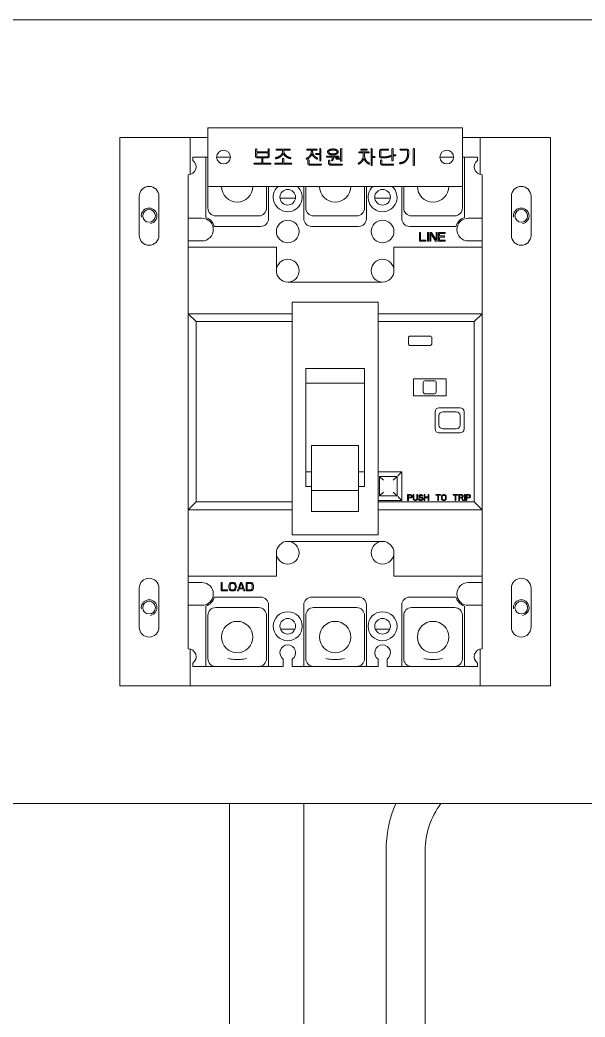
# Model space of a CAD drawing. Header units: millimetres. Extents: x 0 to 5940, y 0 to 4200.
# Drawn here: x 4583.4 to 4727.6, y 1866.2 to 2120.7 of the extents above; entities that cross this region are included whole.
import ezdxf

# ---------------------------------------------------------------- set-up
doc = ezdxf.new("R2010")
doc.units = ezdxf.units.MM
doc.header["$LTSCALE"] = 10
doc.layers.add('가시적인 것(ISO)', color=3, linetype='Continuous', lineweight=5, true_color=0x00ff00)
doc.layers.add('가시적인 좁은 것(ISO)', color=3, linetype='Continuous', lineweight=5, true_color=0x00ff00)

msp = doc.modelspace()

# ---------------------------------------------------------------- linework, layer by layer
at = {"layer": '가시적인 것(ISO)'}
for p, q in [((4353.323, 2120.688), (4845.323, 2120.688)), ((4696.323, 2093.188), (4631.323, 2093.188)), ((4631.323, 2093.188), (4631.323, 2078.188)), ((4696.323, 2078.188), (4696.323, 2093.188)), ((4608.823, 2090.688), (4623.823, 2090.688)), ((4608.823, 2090.688), (4608.823, 1950.688)), ((4623.823, 2090.688), (4626.823, 2090.688)), ((4626.823, 2081.251), (4626.823, 2090.688)), ((4631.323, 2090.688), (4626.823, 2090.688)), ((4700.823, 2090.688), (4696.323, 2090.688)), ((4703.823, 2090.688), (4700.823, 2090.688)), ((4700.823, 2090.688), (4700.823, 2081.251)), ((4718.823, 2090.688), (4703.823, 2090.688)), ((4718.823, 1950.688), (4718.823, 2090.688)), ((4643.501, 2085.924), (4643.501, 2087.628)), ((4643.812, 2087.633), (4643.812, 2086.996)), ((4643.812, 2086.996), (4646.693, 2086.996)), ((4646.693, 2086.996), (4646.693, 2087.633)), ((4647.004, 2087.644), (4647.004, 2085.944)), ((4650.408, 2087.447), (4648.89, 2087.447)), ((4648.895, 2087.716), (4652.237, 2087.716)), ((4650.408, 2087.193), (4650.408, 2087.447)), ((4650.709, 2087.447), (4650.709, 2087.193)), ((4652.237, 2087.447), (4650.709, 2087.447)), ((4657.75, 2087.431), (4656.724, 2087.431)), ((4656.729, 2087.696), (4659.082, 2087.696)), ((4657.75, 2087.151), (4657.75, 2087.431)), ((4658.056, 2087.431), (4658.056, 2087.162)), ((4659.082, 2087.431), (4658.056, 2087.431)), ((4659.874, 2086.607), (4659.874, 2087.711)), ((4660.185, 2087.716), (4660.185, 2084.856)), ((4665.18, 2085.436), (4665.18, 2087.711)), ((4665.491, 2087.716), (4665.491, 2084.778)), ((4669.994, 2086.991), (4672.346, 2086.991)), ((4670.501, 2087.727), (4671.828, 2087.727)), ((4671.848, 2087.462), (4670.501, 2087.462)), ((4672.994, 2083.67), (4672.994, 2087.711)), ((4673.299, 2087.711), (4673.299, 2085.815)), ((4675.154, 2085.97), (4675.154, 2087.208)), ((4675.46, 2087.12), (4675.46, 2085.996)), ((4675.657, 2087.696), (4677.299, 2087.696)), ((4677.294, 2087.431), (4675.724, 2087.431)), ((4678.299, 2084.846), (4678.299, 2087.716)), ((4678.605, 2087.716), (4678.605, 2086.291)), ((4680.512, 2087.696), (4682.045, 2087.696)), ((4682.056, 2087.431), (4680.517, 2087.431)), ((4682.304, 2086.602), (4682.304, 2087.208)), ((4682.6, 2087.203), (4682.6, 2086.592)), ((4683.75, 2083.68), (4683.75, 2087.711)), ((4684.061, 2087.711), (4684.061, 2083.68)), ((4630.823, 2085.688), (4627.473, 2085.688)), ((4627.473, 2085.688), (4627.473, 2084.824)), ((4631.323, 2085.688), (4630.823, 2085.688)), ((4630.823, 2085.688), (4630.823, 2070.28)), ((4637.073, 2085.688), (4633.573, 2085.688)), ((4646.693, 2086.727), (4643.812, 2086.727)), ((4643.812, 2086.727), (4643.812, 2085.986)), ((4646.501, 2085.499), (4643.978, 2085.499)), ((4644.061, 2085.758), (4646.444, 2085.758)), ((4645.102, 2084.141), (4645.102, 2085.214)), ((4645.403, 2085.193), (4645.403, 2084.141)), ((4646.693, 2085.991), (4646.693, 2086.727)), ((4650.408, 2084.141), (4650.408, 2085.214)), ((4650.709, 2085.193), (4650.709, 2084.141)), ((4656.854, 2084.105), (4656.854, 2084.794)), ((4657.165, 2084.794), (4657.165, 2084.146)), ((4658.988, 2086.607), (4659.874, 2086.607)), ((4659.874, 2086.348), (4659.014, 2086.348)), ((4659.874, 2084.856), (4659.874, 2086.348)), ((4663.071, 2085.644), (4661.729, 2085.628)), ((4662.154, 2084.105), (4662.154, 2084.758)), ((4662.465, 2084.758), (4662.465, 2084.146)), ((4663.071, 2085.416), (4663.071, 2085.644)), ((4664.657, 2085.696), (4663.382, 2085.659)), ((4663.382, 2085.659), (4663.382, 2085.452)), ((4664.154, 2085.436), (4665.18, 2085.436)), ((4665.18, 2085.177), (4664.185, 2085.177)), ((4665.18, 2084.778), (4665.18, 2085.177)), ((4671.014, 2086.727), (4669.988, 2086.727)), ((4671.014, 2086.183), (4671.014, 2086.727)), ((4671.32, 2086.727), (4671.32, 2086.183)), ((4672.346, 2086.727), (4671.32, 2086.727)), ((4673.299, 2085.815), (4673.874, 2085.815)), ((4673.299, 2085.561), (4673.299, 2083.67)), ((4673.874, 2085.561), (4673.299, 2085.561)), ((4675.408, 2084.115), (4675.408, 2084.799)), ((4675.714, 2084.799), (4675.714, 2084.146)), ((4678.605, 2086.291), (4679.17, 2086.291)), ((4678.605, 2086.027), (4678.605, 2084.846)), ((4679.17, 2086.027), (4678.605, 2086.027)), ((4694.073, 2085.688), (4690.573, 2085.688)), ((4696.823, 2085.688), (4696.323, 2085.688)), ((4700.173, 2085.688), (4696.823, 2085.688)), ((4696.823, 2085.688), (4696.823, 2070.28)), ((4700.173, 2085.688), (4700.173, 2084.824)), ((4647.268, 2083.877), (4643.201, 2083.877)), ((4643.242, 2084.141), (4645.102, 2084.141)), ((4645.403, 2084.141), (4647.263, 2084.141)), ((4652.574, 2083.877), (4648.507, 2083.877)), ((4648.548, 2084.141), (4650.408, 2084.141)), ((4650.709, 2084.141), (4652.569, 2084.141)), ((4660.211, 2083.644), (4657.367, 2083.644)), ((4657.418, 2083.908), (4660.211, 2083.908)), ((4665.527, 2083.644), (4662.646, 2083.644)), ((4662.719, 2083.908), (4665.527, 2083.908)), ((4678.605, 2083.644), (4675.921, 2083.644)), ((4675.962, 2083.908), (4678.605, 2083.908)), ((4626.323, 2081.188), (4626.323, 2070.088)), ((4701.323, 2081.188), (4701.323, 2070.088)), ((4631.323, 2072.688), (4631.323, 2078.188)), ((4631.323, 2078.188), (4696.323, 2078.188)), ((4646.323, 2078.188), (4646.323, 2072.688)), ((4646.822, 2078.188), (4646.822, 2069.988)), ((4655.823, 2078.188), (4655.823, 2069.988)), ((4656.323, 2072.688), (4656.323, 2078.188)), ((4671.323, 2078.188), (4671.323, 2072.688)), ((4671.823, 2078.188), (4671.823, 2069.988)), ((4680.823, 2078.188), (4680.823, 2069.988)), ((4681.323, 2072.688), (4681.323, 2078.188)), ((4696.323, 2078.188), (4696.323, 2072.688)), ((4613.823, 2065.688), (4613.823, 2075.688)), ((4618.823, 2075.688), (4618.823, 2065.688)), ((4653.707, 2075.188), (4649.738, 2075.188)), ((4677.907, 2075.188), (4673.938, 2075.188)), ((4708.823, 2065.688), (4708.823, 2075.688)), ((4713.823, 2075.688), (4713.823, 2065.688)), ((4626.323, 2070.088), (4629.823, 2070.088)), ((4626.323, 2070.088), (4626.323, 2064.288)), ((4644.323, 2070.688), (4633.323, 2070.688)), ((4669.323, 2070.688), (4658.323, 2070.688)), ((4694.323, 2070.688), (4683.323, 2070.688)), ((4701.323, 2070.088), (4697.823, 2070.088)), ((4701.323, 2070.088), (4701.323, 2064.288)), ((4644.822, 2067.988), (4632.973, 2067.988)), ((4669.823, 2067.988), (4657.823, 2067.988)), ((4682.823, 2067.988), (4694.673, 2067.988)), ((4626.323, 2064.288), (4629.823, 2064.288)), ((4626.323, 2064.288), (4626.323, 2062.688)), ((4685.323, 2066.458), (4685.323, 2064.238)), ((4685.6, 2066.458), (4685.323, 2066.458)), ((4685.323, 2064.238), (4686.988, 2064.238)), ((4685.6, 2064.521), (4685.6, 2066.458)), ((4686.988, 2064.521), (4685.6, 2064.521)), ((4686.988, 2064.238), (4686.988, 2064.521)), ((4687.635, 2066.458), (4687.358, 2066.458)), ((4687.358, 2066.458), (4687.358, 2064.238)), ((4687.358, 2064.238), (4687.635, 2064.238)), ((4687.635, 2064.238), (4687.635, 2066.458)), ((4688.421, 2066.458), (4688.005, 2066.458)), ((4688.005, 2066.458), (4688.005, 2064.238)), ((4688.005, 2064.238), (4688.283, 2064.238)), ((4688.283, 2064.238), (4688.283, 2066.174)), ((4688.283, 2066.174), (4689.439, 2064.238)), ((4689.578, 2064.568), (4688.421, 2066.458)), ((4689.439, 2064.238), (4689.855, 2064.238)), ((4689.855, 2066.458), (4689.578, 2066.458)), ((4689.578, 2066.458), (4689.578, 2064.568)), ((4689.855, 2064.238), (4689.855, 2066.458)), ((4691.89, 2066.458), (4690.225, 2066.458)), ((4690.225, 2066.458), (4690.225, 2064.238)), ((4690.225, 2064.238), (4691.89, 2064.238)), ((4690.503, 2065.56), (4690.503, 2066.174)), ((4690.503, 2066.174), (4691.89, 2066.174)), ((4691.705, 2065.56), (4690.503, 2065.56)), ((4690.503, 2064.521), (4690.503, 2065.277)), ((4690.503, 2065.277), (4691.705, 2065.277)), ((4691.89, 2064.521), (4690.503, 2064.521)), ((4691.705, 2065.277), (4691.705, 2065.56)), ((4691.89, 2066.174), (4691.89, 2066.458)), ((4691.89, 2064.238), (4691.89, 2064.521)), ((4701.323, 2064.288), (4697.823, 2064.288)), ((4701.323, 2064.288), (4701.323, 2062.688)), ((4648.823, 2062.688), (4626.323, 2062.688)), ((4626.323, 2062.688), (4626.323, 2045.688)), ((4648.823, 2062.688), (4648.823, 2056.688)), ((4678.823, 2062.688), (4678.823, 2056.688)), ((4701.323, 2062.688), (4678.823, 2062.688)), ((4701.323, 2045.688), (4701.323, 2062.688)), ((4675.923, 2053.788), (4651.723, 2053.788)), ((4652.823, 2048.688), (4652.823, 1989.288)), ((4674.823, 2048.688), (4652.823, 2048.688)), ((4674.823, 1989.288), (4674.823, 2048.688)), ((4652.823, 2045.688), (4626.323, 2045.688)), ((4626.323, 2045.688), (4626.323, 1995.688)), ((4626.323, 2045.688), (4628.323, 2043.688)), ((4628.323, 2043.688), (4628.323, 1997.688)), ((4652.823, 2043.688), (4628.323, 2043.688)), ((4701.323, 2045.688), (4674.823, 2045.688)), ((4699.323, 2043.688), (4674.823, 2043.688)), ((4699.323, 2043.688), (4701.323, 2045.688)), ((4699.323, 1997.688), (4699.323, 2043.688)), ((4701.323, 1995.688), (4701.323, 2045.688)), ((4682.523, 2039.488), (4682.523, 2038.088)), ((4688.023, 2039.988), (4683.023, 2039.988)), ((4688.523, 2038.088), (4688.523, 2039.488)), ((4683.023, 2037.588), (4688.023, 2037.588)), ((4656.323, 2001.621), (4656.323, 2031.754)), ((4656.323, 2031.754), (4671.323, 2031.754)), ((4671.323, 2001.621), (4671.323, 2031.754)), ((4683.823, 2029.088), (4683.823, 2024.788)), ((4692.123, 2029.088), (4683.823, 2029.088)), ((4689.223, 2028.588), (4686.723, 2028.588)), ((4692.123, 2024.788), (4692.123, 2029.088)), ((4656.323, 2027.988), (4671.323, 2027.988)), ((4686.323, 2028.188), (4686.323, 2025.688)), ((4689.623, 2025.688), (4689.623, 2028.188)), ((4683.823, 2024.788), (4692.123, 2024.788)), ((4686.723, 2025.288), (4689.223, 2025.288)), ((4695.723, 2021.688), (4690.323, 2021.688)), ((4689.323, 2020.688), (4689.323, 2016.288)), ((4690.323, 2019.688), (4690.323, 2017.288)), ((4694.723, 2020.688), (4691.323, 2020.688)), ((4695.723, 2017.288), (4695.723, 2019.688)), ((4696.723, 2016.288), (4696.723, 2020.688)), ((4691.323, 2016.288), (4694.723, 2016.288)), ((4690.323, 2015.288), (4695.723, 2015.288)), ((4657.823, 2012.089), (4669.823, 2012.089)), ((4657.823, 2012.089), (4657.823, 2000.567)), ((4669.823, 2012.089), (4669.823, 2000.567)), ((4656.323, 2005.388), (4657.823, 2005.388)), ((4669.823, 2005.388), (4671.323, 2005.388)), ((4680.823, 2005.338), (4674.823, 2005.338)), ((4679.673, 2004.188), (4675.173, 2004.188)), ((4676.173, 2003.188), (4675.173, 2004.188)), ((4675.173, 2004.188), (4675.173, 1999.188)), ((4678.673, 2003.188), (4679.673, 2004.188)), ((4679.673, 1999.188), (4679.673, 2004.188)), ((4679.823, 2004.338), (4680.823, 2005.338)), ((4680.823, 1998.038), (4680.823, 2005.338)), ((4656.323, 2001.621), (4657.823, 2001.621)), ((4657.823, 2000.567), (4657.823, 1995.205)), ((4657.823, 2000.567), (4669.823, 2000.567)), ((4669.823, 2001.621), (4671.323, 2001.621)), ((4669.823, 2000.567), (4669.823, 1995.205)), ((4674.823, 1998.038), (4680.823, 1998.038)), ((4676.173, 2000.188), (4675.173, 1999.188)), ((4675.173, 1999.188), (4679.673, 1999.188)), ((4678.673, 2000.188), (4679.673, 1999.188)), ((4680.823, 1998.038), (4679.823, 1999.038)), ((4683.073, 1999.538), (4682.323, 1999.538)), ((4682.323, 1999.538), (4682.323, 1998.038)), ((4682.323, 1998.038), (4682.51, 1998.038)), ((4682.51, 1998.899), (4682.51, 1999.378)), ((4682.51, 1999.378), (4683.104, 1999.378)), ((4683.104, 1998.899), (4682.51, 1998.899)), ((4682.51, 1998.038), (4682.51, 1998.708)), ((4682.51, 1998.708), (4683.073, 1998.708)), ((4683.229, 1999.506), (4683.073, 1999.538)), ((4683.073, 1998.708), (4683.229, 1998.74)), ((4683.104, 1999.378), (4683.198, 1999.346)), ((4683.198, 1998.931), (4683.104, 1998.899)), ((4683.198, 1999.346), (4683.26, 1999.282)), ((4683.26, 1998.995), (4683.198, 1998.931)), ((4683.354, 1999.41), (4683.229, 1999.506)), ((4683.229, 1998.74), (4683.354, 1998.836)), ((4683.26, 1999.282), (4683.291, 1999.187)), ((4683.291, 1999.091), (4683.26, 1998.995)), ((4683.291, 1999.187), (4683.291, 1999.091)), ((4683.448, 1999.282), (4683.354, 1999.41)), ((4683.354, 1998.836), (4683.448, 1998.963)), ((4683.479, 1999.187), (4683.448, 1999.282)), ((4683.448, 1998.963), (4683.479, 1999.059)), ((4683.479, 1999.059), (4683.479, 1999.187)), ((4683.916, 1999.538), (4683.729, 1999.538)), ((4683.729, 1999.538), (4683.729, 1998.548)), ((4683.729, 1998.548), (4683.76, 1998.389)), ((4683.76, 1998.389), (4683.823, 1998.261)), ((4683.823, 1998.261), (4683.948, 1998.134)), ((4683.916, 1998.548), (4683.916, 1999.538)), ((4683.948, 1998.421), (4683.916, 1998.548)), ((4684.01, 1998.325), (4683.948, 1998.421)), ((4683.948, 1998.134), (4684.073, 1998.07)), ((4684.104, 1998.261), (4684.01, 1998.325)), ((4684.073, 1998.07), (4684.229, 1998.038)), ((4684.229, 1998.229), (4684.104, 1998.261)), ((4684.354, 1998.229), (4684.229, 1998.229)), ((4684.229, 1998.038), (4684.354, 1998.038)), ((4684.479, 1998.261), (4684.354, 1998.229)), ((4684.354, 1998.038), (4684.51, 1998.07)), ((4684.573, 1998.325), (4684.479, 1998.261)), ((4684.51, 1998.07), (4684.635, 1998.134)), ((4684.635, 1998.421), (4684.573, 1998.325)), ((4684.666, 1998.548), (4684.635, 1998.421)), ((4684.635, 1998.134), (4684.76, 1998.261)), ((4684.854, 1999.538), (4684.666, 1999.538)), ((4684.666, 1999.538), (4684.666, 1998.548)), ((4684.76, 1998.261), (4684.823, 1998.389)), ((4684.823, 1998.389), (4684.854, 1998.548)), ((4684.854, 1998.548), (4684.854, 1999.538)), ((4685.291, 1998.453), (4685.104, 1998.453)), ((4685.104, 1998.453), (4685.135, 1998.325)), ((4685.135, 1998.325), (4685.229, 1998.165)), ((4685.229, 1999.314), (4685.198, 1999.187)), ((4685.198, 1999.187), (4685.198, 1999.059)), ((4685.198, 1999.059), (4685.229, 1998.931)), ((4685.354, 1999.442), (4685.229, 1999.314)), ((4685.229, 1998.931), (4685.354, 1998.804)), ((4685.229, 1998.165), (4685.385, 1998.07)), ((4685.323, 1998.357), (4685.291, 1998.453)), ((4685.416, 1998.261), (4685.323, 1998.357)), ((4685.479, 1999.506), (4685.354, 1999.442)), ((4685.354, 1998.804), (4685.479, 1998.74)), ((4685.385, 1999.155), (4685.416, 1999.251)), ((4685.385, 1999.091), (4685.385, 1999.155)), ((4685.416, 1998.995), (4685.385, 1999.091)), ((4685.385, 1998.07), (4685.541, 1998.038)), ((4685.416, 1999.251), (4685.51, 1999.314)), ((4685.51, 1998.931), (4685.416, 1998.995)), ((4685.541, 1998.229), (4685.416, 1998.261)), ((4685.604, 1999.538), (4685.479, 1999.506)), ((4685.479, 1998.74), (4685.604, 1998.708)), ((4685.51, 1999.314), (4685.604, 1999.346)), ((4685.604, 1998.899), (4685.51, 1998.931)), ((4685.791, 1998.229), (4685.541, 1998.229)), ((4685.541, 1998.038), (4685.791, 1998.038)), ((4685.76, 1999.538), (4685.604, 1999.538)), ((4685.604, 1999.346), (4685.791, 1999.346)), ((4685.791, 1998.899), (4685.604, 1998.899)), ((4685.604, 1998.708), (4685.791, 1998.708)), ((4685.916, 1999.506), (4685.76, 1999.538)), ((4685.791, 1999.346), (4685.885, 1999.314)), ((4685.948, 1998.868), (4685.791, 1998.899)), ((4685.791, 1998.708), (4685.916, 1998.676)), ((4685.916, 1998.261), (4685.791, 1998.229)), ((4685.791, 1998.038), (4685.948, 1998.07)), ((4685.885, 1999.314), (4685.948, 1999.251)), ((4686.041, 1999.41), (4685.916, 1999.506)), ((4685.916, 1998.676), (4686.01, 1998.612)), ((4686.01, 1998.325), (4685.916, 1998.261)), ((4685.948, 1999.251), (4685.979, 1999.187)), ((4686.073, 1998.804), (4685.948, 1998.868)), ((4685.948, 1998.07), (4686.073, 1998.134)), ((4685.979, 1999.187), (4686.166, 1999.187)), ((4686.01, 1998.612), (4686.073, 1998.516)), ((4686.073, 1998.421), (4686.01, 1998.325)), ((4686.135, 1999.282), (4686.041, 1999.41)), ((4686.198, 1998.676), (4686.073, 1998.804)), ((4686.073, 1998.516), (4686.073, 1998.421)), ((4686.073, 1998.134), (4686.198, 1998.261)), ((4686.166, 1999.187), (4686.135, 1999.282)), ((4686.26, 1998.548), (4686.198, 1998.676)), ((4686.198, 1998.261), (4686.26, 1998.389)), ((4686.26, 1998.389), (4686.26, 1998.548)), ((4686.698, 1999.538), (4686.51, 1999.538)), ((4686.51, 1999.538), (4686.51, 1998.038)), ((4686.51, 1998.038), (4686.698, 1998.038)), ((4686.698, 1998.931), (4686.698, 1999.538)), ((4687.573, 1998.931), (4686.698, 1998.931)), ((4686.698, 1998.038), (4686.698, 1998.74)), ((4686.698, 1998.74), (4687.573, 1998.74)), ((4687.76, 1999.538), (4687.573, 1999.538)), ((4687.573, 1999.538), (4687.573, 1998.931)), ((4687.573, 1998.74), (4687.573, 1998.038)), ((4687.573, 1998.038), (4687.76, 1998.038)), ((4687.76, 1998.038), (4687.76, 1999.538)), ((4690.698, 1999.538), (4689.51, 1999.538)), ((4689.51, 1999.538), (4689.51, 1999.378)), ((4689.51, 1999.378), (4690.01, 1999.378)), ((4690.01, 1999.378), (4690.01, 1998.038)), ((4690.01, 1998.038), (4690.198, 1998.038)), ((4690.198, 1998.038), (4690.198, 1999.378)), ((4690.198, 1999.378), (4690.698, 1999.378)), ((4690.698, 1999.378), (4690.698, 1999.538)), ((4690.979, 1999.187), (4690.948, 1999.027)), ((4690.948, 1999.027), (4690.948, 1998.548)), ((4690.948, 1998.548), (4690.979, 1998.389)), ((4691.041, 1999.314), (4690.979, 1999.187)), ((4690.979, 1998.389), (4691.041, 1998.261)), ((4691.166, 1999.442), (4691.041, 1999.314)), ((4691.041, 1998.261), (4691.166, 1998.134)), ((4691.135, 1999.027), (4691.166, 1999.155)), ((4691.135, 1998.548), (4691.135, 1999.027)), ((4691.166, 1998.421), (4691.135, 1998.548)), ((4691.291, 1999.506), (4691.166, 1999.442)), ((4691.166, 1999.155), (4691.229, 1999.251)), ((4691.229, 1998.325), (4691.166, 1998.421)), ((4691.166, 1998.134), (4691.291, 1998.07)), ((4691.229, 1999.251), (4691.323, 1999.314)), ((4691.323, 1998.261), (4691.229, 1998.325)), ((4691.448, 1999.538), (4691.291, 1999.506)), ((4691.291, 1998.07), (4691.448, 1998.038)), ((4691.323, 1999.314), (4691.448, 1999.346)), ((4691.448, 1998.229), (4691.323, 1998.261)), ((4691.698, 1999.538), (4691.448, 1999.538)), ((4691.448, 1999.346), (4691.698, 1999.346)), ((4691.698, 1998.229), (4691.448, 1998.229)), ((4691.448, 1998.038), (4691.698, 1998.038)), ((4691.854, 1999.506), (4691.698, 1999.538)), ((4691.698, 1999.346), (4691.823, 1999.314)), ((4691.823, 1998.261), (4691.698, 1998.229)), ((4691.698, 1998.038), (4691.854, 1998.07)), ((4691.823, 1999.314), (4691.916, 1999.251)), ((4691.916, 1998.325), (4691.823, 1998.261)), ((4691.979, 1999.442), (4691.854, 1999.506)), ((4691.854, 1998.07), (4691.979, 1998.134)), ((4691.916, 1999.251), (4691.979, 1999.155)), ((4691.979, 1998.421), (4691.916, 1998.325)), ((4692.104, 1999.314), (4691.979, 1999.442)), ((4691.979, 1999.155), (4692.01, 1999.027)), ((4692.01, 1998.548), (4691.979, 1998.421)), ((4691.979, 1998.134), (4692.104, 1998.261)), ((4692.01, 1999.027), (4692.01, 1998.548)), ((4692.166, 1999.187), (4692.104, 1999.314)), ((4692.104, 1998.261), (4692.166, 1998.389)), ((4692.198, 1999.027), (4692.166, 1999.187)), ((4692.166, 1998.389), (4692.198, 1998.548)), ((4692.198, 1998.548), (4692.198, 1999.027)), ((4695.135, 1999.538), (4693.948, 1999.538)), ((4693.948, 1999.538), (4693.948, 1999.378)), ((4693.948, 1999.378), (4694.448, 1999.378)), ((4694.448, 1999.378), (4694.448, 1998.038)), ((4694.448, 1998.038), (4694.635, 1998.038)), ((4694.635, 1998.038), (4694.635, 1999.378)), ((4694.635, 1999.378), (4695.135, 1999.378)), ((4695.135, 1999.378), (4695.135, 1999.538)), ((4696.135, 1999.538), (4695.385, 1999.538)), ((4695.385, 1999.538), (4695.385, 1998.038)), ((4695.385, 1998.038), (4695.573, 1998.038)), ((4695.573, 1998.899), (4695.573, 1999.378)), ((4695.573, 1999.378), (4696.166, 1999.378)), ((4696.166, 1998.899), (4695.573, 1998.899)), ((4695.573, 1998.708), (4696.104, 1998.708)), ((4695.573, 1998.038), (4695.573, 1998.708)), ((4696.104, 1998.708), (4696.354, 1998.038)), ((4696.291, 1999.506), (4696.135, 1999.538)), ((4696.166, 1999.378), (4696.26, 1999.346)), ((4696.26, 1998.931), (4696.166, 1998.899)), ((4696.26, 1999.346), (4696.323, 1999.282)), ((4696.323, 1998.995), (4696.26, 1998.931)), ((4696.416, 1999.41), (4696.291, 1999.506)), ((4696.291, 1998.772), (4696.416, 1998.836)), ((4696.573, 1998.038), (4696.291, 1998.772)), ((4696.323, 1999.282), (4696.354, 1999.187)), ((4696.354, 1999.091), (4696.323, 1998.995)), ((4696.354, 1999.187), (4696.354, 1999.091)), ((4696.354, 1998.038), (4696.573, 1998.038)), ((4696.51, 1999.282), (4696.416, 1999.41)), ((4696.416, 1998.836), (4696.51, 1998.963)), ((4696.541, 1999.187), (4696.51, 1999.282)), ((4696.51, 1998.963), (4696.541, 1999.059)), ((4696.541, 1999.059), (4696.541, 1999.187)), ((4697.01, 1999.538), (4696.823, 1999.538)), ((4696.823, 1999.538), (4696.823, 1998.038)), ((4696.823, 1998.038), (4697.01, 1998.038)), ((4697.01, 1998.038), (4697.01, 1999.538)), ((4698.01, 1999.538), (4697.26, 1999.538)), ((4697.26, 1999.538), (4697.26, 1998.038)), ((4697.26, 1998.038), (4697.448, 1998.038)), ((4697.448, 1998.899), (4697.448, 1999.378)), ((4697.448, 1999.378), (4698.041, 1999.378)), ((4698.041, 1998.899), (4697.448, 1998.899)), ((4697.448, 1998.038), (4697.448, 1998.708)), ((4697.448, 1998.708), (4698.01, 1998.708)), ((4698.166, 1999.506), (4698.01, 1999.538)), ((4698.01, 1998.708), (4698.166, 1998.74)), ((4698.041, 1999.378), (4698.135, 1999.346)), ((4698.135, 1998.931), (4698.041, 1998.899)), ((4698.135, 1999.346), (4698.198, 1999.282)), ((4698.198, 1998.995), (4698.135, 1998.931)), ((4698.291, 1999.41), (4698.166, 1999.506)), ((4698.166, 1998.74), (4698.291, 1998.836)), ((4698.198, 1999.282), (4698.229, 1999.187)), ((4698.229, 1999.091), (4698.198, 1998.995)), ((4698.229, 1999.187), (4698.229, 1999.091)), ((4698.385, 1999.282), (4698.291, 1999.41)), ((4698.291, 1998.836), (4698.385, 1998.963)), ((4698.416, 1999.187), (4698.385, 1999.282)), ((4698.385, 1998.963), (4698.416, 1999.059)), ((4698.416, 1999.059), (4698.416, 1999.187)), ((4628.323, 1997.688), (4626.323, 1995.688)), ((4626.323, 1995.688), (4652.823, 1995.688)), ((4626.323, 1995.688), (4626.323, 1978.688)), ((4628.323, 1997.688), (4652.823, 1997.688)), ((4674.823, 1997.688), (4699.323, 1997.688)), ((4674.823, 1995.688), (4701.323, 1995.688)), ((4701.323, 1995.688), (4699.323, 1997.688)), ((4701.323, 1978.688), (4701.323, 1995.688)), ((4657.823, 1995.205), (4669.823, 1995.205)), ((4652.823, 1989.288), (4674.823, 1989.288)), ((4675.923, 1987.588), (4651.723, 1987.588)), ((4648.823, 1978.688), (4648.823, 1984.688)), ((4678.823, 1978.688), (4678.823, 1984.688)), ((4626.323, 1978.688), (4626.323, 1977.088)), ((4626.323, 1978.688), (4648.823, 1978.688)), ((4678.823, 1978.688), (4701.323, 1978.688)), ((4701.323, 1978.688), (4701.323, 1977.088)), ((4613.823, 1965.688), (4613.823, 1975.688)), ((4618.823, 1975.688), (4618.823, 1965.688)), ((4626.323, 1977.088), (4629.823, 1977.088)), ((4626.323, 1971.288), (4626.323, 1977.088)), ((4634.693, 1977.138), (4634.693, 1974.938)), ((4634.968, 1977.138), (4634.693, 1977.138)), ((4634.693, 1974.938), (4636.343, 1974.938)), ((4634.968, 1975.219), (4634.968, 1977.138)), ((4636.343, 1975.219), (4634.968, 1975.219)), ((4636.343, 1974.938), (4636.343, 1975.219)), ((4636.755, 1976.623), (4636.709, 1976.389)), ((4636.709, 1976.389), (4636.709, 1975.687)), ((4636.709, 1975.687), (4636.755, 1975.453)), ((4636.847, 1976.81), (4636.755, 1976.623)), ((4636.755, 1975.453), (4636.847, 1975.265)), ((4637.03, 1976.997), (4636.847, 1976.81)), ((4636.847, 1975.265), (4637.03, 1975.078)), ((4636.984, 1976.389), (4637.03, 1976.576)), ((4636.984, 1975.687), (4636.984, 1976.389)), ((4637.03, 1975.499), (4636.984, 1975.687)), ((4637.213, 1977.091), (4637.03, 1976.997)), ((4637.03, 1976.576), (4637.122, 1976.716)), ((4637.122, 1975.359), (4637.03, 1975.499)), ((4637.03, 1975.078), (4637.213, 1974.985)), ((4637.122, 1976.716), (4637.259, 1976.81)), ((4637.259, 1975.265), (4637.122, 1975.359)), ((4637.443, 1977.138), (4637.213, 1977.091)), ((4637.213, 1974.985), (4637.443, 1974.938)), ((4637.259, 1976.81), (4637.443, 1976.857)), ((4637.443, 1975.219), (4637.259, 1975.265)), ((4637.809, 1977.138), (4637.443, 1977.138)), ((4637.443, 1976.857), (4637.809, 1976.857)), ((4637.809, 1975.219), (4637.443, 1975.219)), ((4637.443, 1974.938), (4637.809, 1974.938)), ((4638.038, 1977.091), (4637.809, 1977.138)), ((4637.809, 1976.857), (4637.993, 1976.81)), ((4637.993, 1975.265), (4637.809, 1975.219)), ((4637.809, 1974.938), (4638.038, 1974.985)), ((4637.993, 1976.81), (4638.13, 1976.716)), ((4638.13, 1975.359), (4637.993, 1975.265)), ((4638.222, 1976.997), (4638.038, 1977.091)), ((4638.038, 1974.985), (4638.222, 1975.078)), ((4638.13, 1976.716), (4638.222, 1976.576)), ((4638.222, 1975.499), (4638.13, 1975.359)), ((4638.405, 1976.81), (4638.222, 1976.997)), ((4638.222, 1976.576), (4638.268, 1976.389)), ((4638.268, 1975.687), (4638.222, 1975.499)), ((4638.222, 1975.078), (4638.405, 1975.265)), ((4638.268, 1976.389), (4638.268, 1975.687)), ((4638.497, 1976.623), (4638.405, 1976.81)), ((4638.405, 1975.265), (4638.497, 1975.453)), ((4638.543, 1976.389), (4638.497, 1976.623)), ((4638.497, 1975.453), (4638.543, 1975.687)), ((4638.543, 1975.687), (4638.543, 1976.389)), ((4639.643, 1977.138), (4638.909, 1974.938)), ((4638.909, 1974.938), (4639.184, 1974.938)), ((4639.184, 1974.938), (4639.368, 1975.499)), ((4639.368, 1975.499), (4640.284, 1975.499)), ((4639.413, 1975.687), (4639.826, 1976.951)), ((4640.238, 1975.687), (4639.413, 1975.687)), ((4640.009, 1977.138), (4639.643, 1977.138)), ((4639.826, 1976.951), (4640.238, 1975.687)), ((4640.743, 1974.938), (4640.009, 1977.138)), ((4640.284, 1975.499), (4640.468, 1974.938)), ((4640.468, 1974.938), (4640.743, 1974.938)), ((4642.209, 1977.138), (4641.109, 1977.138)), ((4641.109, 1977.138), (4641.109, 1974.938)), ((4641.109, 1974.938), (4642.209, 1974.938)), ((4641.384, 1976.857), (4642.209, 1976.857)), ((4641.384, 1975.219), (4641.384, 1976.857)), ((4642.209, 1975.219), (4641.384, 1975.219)), ((4642.438, 1977.091), (4642.209, 1977.138)), ((4642.209, 1976.857), (4642.393, 1976.81)), ((4642.393, 1975.265), (4642.209, 1975.219)), ((4642.209, 1974.938), (4642.438, 1974.985)), ((4642.393, 1976.81), (4642.53, 1976.716)), ((4642.53, 1975.359), (4642.393, 1975.265)), ((4642.622, 1976.997), (4642.438, 1977.091)), ((4642.438, 1974.985), (4642.622, 1975.078)), ((4642.53, 1976.716), (4642.622, 1976.576)), ((4642.622, 1975.499), (4642.53, 1975.359)), ((4642.805, 1976.81), (4642.622, 1976.997)), ((4642.622, 1976.576), (4642.668, 1976.389)), ((4642.668, 1975.687), (4642.622, 1975.499)), ((4642.622, 1975.078), (4642.805, 1975.265)), ((4642.668, 1976.389), (4642.668, 1975.687)), ((4642.897, 1976.623), (4642.805, 1976.81)), ((4642.805, 1975.265), (4642.897, 1975.453)), ((4642.943, 1976.389), (4642.897, 1976.623)), ((4642.897, 1975.453), (4642.943, 1975.687)), ((4642.943, 1975.687), (4642.943, 1976.389)), ((4701.323, 1977.088), (4697.823, 1977.088)), ((4701.323, 1971.288), (4701.323, 1977.088)), ((4708.823, 1965.688), (4708.823, 1975.688)), ((4713.823, 1975.688), (4713.823, 1965.688)), ((4644.822, 1973.388), (4632.973, 1973.388)), ((4669.823, 1973.388), (4657.823, 1973.388)), ((4682.823, 1973.388), (4694.673, 1973.388)), ((4626.323, 1971.288), (4629.823, 1971.288)), ((4626.323, 1971.288), (4626.323, 1960.188)), ((4630.823, 1955.688), (4630.823, 1971.095)), ((4644.323, 1970.688), (4633.323, 1970.688)), ((4646.822, 1955.688), (4646.822, 1971.388)), ((4655.823, 1955.688), (4655.823, 1971.388)), ((4669.323, 1970.688), (4658.323, 1970.688)), ((4671.823, 1955.688), (4671.823, 1971.388)), ((4680.823, 1955.688), (4680.823, 1971.388)), ((4694.323, 1970.688), (4683.323, 1970.688)), ((4696.823, 1955.688), (4696.823, 1971.095)), ((4701.323, 1971.288), (4697.823, 1971.288)), ((4701.323, 1971.288), (4701.323, 1960.188)), ((4631.323, 1968.688), (4631.323, 1957.688)), ((4646.323, 1957.688), (4646.323, 1968.688)), ((4656.323, 1968.688), (4656.323, 1957.688)), ((4671.323, 1957.688), (4671.323, 1968.688)), ((4681.323, 1968.688), (4681.323, 1957.688)), ((4696.323, 1957.688), (4696.323, 1968.688)), ((4653.577, 1965.188), (4649.869, 1965.188)), ((4677.777, 1965.188), (4674.069, 1965.188)), ((4626.823, 1950.688), (4626.823, 1960.124)), ((4700.823, 1960.124), (4700.823, 1950.688)), ((4650.578, 1955.688), (4650.578, 1957.548)), ((4652.878, 1955.688), (4652.878, 1957.555)), ((4674.778, 1955.688), (4674.778, 1957.548)), ((4677.078, 1955.688), (4677.078, 1957.555)), ((4627.473, 1955.688), (4627.473, 1956.551)), ((4630.823, 1955.688), (4627.473, 1955.688)), ((4630.823, 1955.688), (4633.323, 1955.688)), ((4633.323, 1955.688), (4644.323, 1955.688)), ((4644.323, 1955.688), (4646.822, 1955.688)), ((4650.578, 1955.688), (4646.822, 1955.688)), ((4655.823, 1955.688), (4652.878, 1955.688)), ((4655.823, 1955.688), (4658.323, 1955.688)), ((4658.323, 1955.688), (4669.323, 1955.688)), ((4669.323, 1955.688), (4671.823, 1955.688)), ((4674.778, 1955.688), (4671.823, 1955.688)), ((4680.823, 1955.688), (4677.078, 1955.688)), ((4680.823, 1955.688), (4683.323, 1955.688)), ((4683.323, 1955.688), (4694.323, 1955.688)), ((4694.323, 1955.688), (4696.823, 1955.688)), ((4700.173, 1955.688), (4696.823, 1955.688)), ((4700.173, 1955.688), (4700.173, 1956.551)), ((4608.823, 1950.688), (4623.823, 1950.688)), ((4623.823, 1950.688), (4626.823, 1950.688)), ((4626.823, 1950.688), (4632.823, 1950.688)), ((4694.823, 1950.688), (4632.823, 1950.688)), ((4694.823, 1950.688), (4700.823, 1950.688)), ((4703.823, 1950.688), (4700.823, 1950.688)), ((4718.823, 1950.688), (4703.823, 1950.688)), ((4845.323, 1920.688), (4547.135, 1920.688)), ((4636.823, 1920.688), (4636.823, 1809.688)), ((4655.823, 1920.688), (4655.823, 1813.688)), ((4676.823, 1908.688), (4676.823, 1585.688)), ((4686.823, 1908.688), (4686.823, 1585.688))]:
    msp.add_line(p, q, dxfattribs=at)
for centre, radius in [((4635.323, 2085.688), 1.75), ((4692.323, 2085.688), 1.75), ((4651.723, 2075.438), 2), ((4675.923, 2075.438), 2), ((4616.323, 2070.688), 1.621), ((4711.323, 2070.688), 1.621), ((4651.723, 2066.688), 2.9), ((4675.923, 2066.688), 2.9), ((4616.323, 1970.688), 1.621), ((4711.323, 1970.688), 1.621), ((4651.723, 1965.938), 3.7), ((4651.723, 1965.938), 2), ((4675.923, 1965.938), 3.7), ((4675.923, 1965.938), 2), ((4638.823, 1963.188), 4), ((4663.823, 1963.188), 4), ((4688.823, 1963.188), 4)]:
    msp.add_circle(centre, radius, dxfattribs=at)
for centre, radius, start, end in [((4626.323, 2083.188), 2, 270, 54.90037), ((4701.323, 2083.188), 2, 125.09963, 270), ((4616.323, 2075.688), 2.5, 0, 180), ((4638.823, 2078.188), 4, 180, 0), ((4651.723, 2075.438), 3.7, 131.99157, 48.00843), ((4663.823, 2078.188), 4, 180, 0), ((4675.923, 2075.438), 3.7, 131.99157, 48.00843), ((4688.823, 2078.188), 4, 180, 0), ((4711.323, 2075.688), 2.5, 0, 180), ((4633.323, 2072.688), 2, 180, 270), ((4644.323, 2072.688), 2, 270, 0), ((4658.323, 2072.688), 2, 180, 270), ((4669.323, 2072.688), 2, 270, 0), ((4683.323, 2072.688), 2, 180, 270), ((4694.323, 2072.688), 2, 270, 0), ((4629.823, 2067.188), 2.9, 270, 90), ((4629.823, 2067.188), 3.25, 14.25003, 72.07979), ((4644.822, 2069.988), 2, 270, 0), ((4657.823, 2069.988), 2, 180, 270), ((4669.823, 2069.988), 2, 270, 0), ((4682.823, 2069.988), 2, 180, 270), ((4697.823, 2067.188), 3.25, 107.92021, 165.74997), ((4697.823, 2067.188), 2.9, 90, 270), ((4616.323, 2065.688), 2.5, 180, 0), ((4711.323, 2065.688), 2.5, 180, 0), ((4651.723, 2056.688), 2.9, 270, 180), ((4675.923, 2056.688), 2.9, 0, 270), ((4651.723, 2056.688), 2.9, 180, 270), ((4675.923, 2056.688), 2.9, 270, 0), ((4683.023, 2039.488), 0.5, 90, 180), ((4688.023, 2039.488), 0.5, 0, 90), ((4683.023, 2038.088), 0.5, 180, 270), ((4688.023, 2038.088), 0.5, 270, 0), ((4686.723, 2028.188), 0.4, 90, 180), ((4689.223, 2028.188), 0.4, 0, 90), ((4686.723, 2025.688), 0.4, 180, 270), ((4689.223, 2025.688), 0.4, 270, 0), ((4690.323, 2020.688), 1, 90, 180), ((4695.723, 2020.688), 1, 0, 90), ((4691.323, 2019.688), 1, 90, 180), ((4694.723, 2019.688), 1, 0, 90), ((4690.323, 2016.288), 1, 180, 270), ((4691.323, 2017.288), 1, 180, 270), ((4694.723, 2017.288), 1, 270, 0), ((4695.723, 2016.288), 1, 270, 0), ((4651.723, 1984.688), 2.9, 180, 90), ((4651.723, 1984.688), 2.9, 90, 180), ((4675.923, 1984.688), 2.9, 90, 0), ((4675.923, 1984.688), 2.9, 0, 90), ((4616.323, 1975.688), 2.5, 0, 180), ((4711.323, 1975.688), 2.5, 0, 180), ((4629.823, 1974.188), 2.9, 270, 90), ((4697.823, 1974.188), 2.9, 90, 270), ((4629.823, 1974.188), 3.25, 287.92021, 345.74997), ((4644.822, 1971.388), 2, 0, 90), ((4657.823, 1971.388), 2, 90, 180), ((4669.823, 1971.388), 2, 0, 90), ((4682.823, 1971.388), 2, 90, 180), ((4697.823, 1974.188), 3.25, 194.25003, 252.07979), ((4633.323, 1968.688), 2, 90, 180), ((4644.323, 1968.688), 2, 0, 90), ((4658.323, 1968.688), 2, 90, 180), ((4669.323, 1968.688), 2, 0, 90), ((4683.323, 1968.688), 2, 90, 180), ((4694.323, 1968.688), 2, 0, 90), ((4616.323, 1965.688), 2.5, 180, 0), ((4711.323, 1965.688), 2.5, 180, 0), ((4626.323, 1958.188), 2, 305.09963, 90), ((4651.723, 1959.188), 2, 305.28448, 235.08479), ((4675.923, 1959.188), 2, 305.28448, 235.08479), ((4701.323, 1958.188), 2, 90, 234.90037), ((4633.323, 1957.688), 2, 180, 270), ((4644.323, 1957.688), 2, 270, 0), ((4658.323, 1957.688), 2, 180, 270), ((4669.323, 1957.688), 2, 270, 0), ((4683.323, 1957.688), 2, 180, 270), ((4694.323, 1957.688), 2, 270, 0), ((4706.823, 1908.688), 30, 156.42182, 180), ((4706.823, 1908.688), 20, 143.1301, 180)]:
    msp.add_arc(centre, radius, start, end, dxfattribs=at)
for points in [[(4643.501, 2087.628), (4643.501, 2087.706), (4643.548, 2087.753)], [(4643.548, 2087.753), (4643.589, 2087.789), (4643.657, 2087.789)], [(4643.657, 2087.789), (4643.719, 2087.789), (4643.76, 2087.753)], [(4643.76, 2087.753), (4643.812, 2087.711), (4643.812, 2087.633)], [(4646.693, 2087.633), (4646.693, 2087.711), (4646.74, 2087.753)], [(4646.74, 2087.753), (4646.781, 2087.794), (4646.848, 2087.794)], [(4646.848, 2087.794), (4646.911, 2087.794), (4646.952, 2087.758)], [(4646.952, 2087.758), (4647.004, 2087.716), (4647.004, 2087.644)], [(4648.75, 2087.582), (4648.75, 2087.716), (4648.895, 2087.716)], [(4648.89, 2087.447), (4648.745, 2087.447), (4648.75, 2087.582)], [(4649.9, 2086.157), (4650.408, 2086.639), (4650.408, 2087.193)], [(4650.709, 2087.193), (4650.709, 2086.639), (4651.211, 2086.162)], [(4652.237, 2087.716), (4652.367, 2087.716), (4652.367, 2087.582)], [(4652.367, 2087.582), (4652.367, 2087.447), (4652.237, 2087.447)], [(4656.584, 2087.566), (4656.584, 2087.696), (4656.729, 2087.696)], [(4656.724, 2087.431), (4656.579, 2087.431), (4656.584, 2087.566)], [(4657.372, 2086.063), (4657.75, 2086.545), (4657.75, 2087.151)], [(4658.056, 2087.162), (4658.056, 2086.561), (4658.444, 2086.095)], [(4659.082, 2087.696), (4659.211, 2087.696), (4659.211, 2087.566)], [(4659.211, 2087.566), (4659.211, 2087.431), (4659.082, 2087.431)], [(4659.874, 2087.711), (4659.874, 2087.778), (4659.921, 2087.82)], [(4659.921, 2087.82), (4659.962, 2087.856), (4660.03, 2087.856)], [(4660.03, 2087.856), (4660.092, 2087.856), (4660.133, 2087.82)], [(4660.133, 2087.82), (4660.185, 2087.784), (4660.185, 2087.716)], [(4661.89, 2086.996), (4661.89, 2087.312), (4662.216, 2087.519)], [(4662.216, 2086.478), (4661.89, 2086.685), (4661.89, 2086.996)], [(4662.439, 2087.338), (4662.196, 2087.203), (4662.196, 2086.996)], [(4662.196, 2086.996), (4662.196, 2086.794), (4662.439, 2086.659)], [(4662.216, 2087.519), (4662.584, 2087.753), (4663.247, 2087.753)], [(4663.247, 2087.488), (4662.719, 2087.488), (4662.439, 2087.338)], [(4663.247, 2087.753), (4663.905, 2087.753), (4664.273, 2087.519)], [(4664.051, 2087.338), (4663.771, 2087.488), (4663.247, 2087.488)], [(4664.299, 2086.996), (4664.299, 2087.203), (4664.051, 2087.338)], [(4664.051, 2086.659), (4664.299, 2086.794), (4664.299, 2086.996)], [(4664.273, 2087.519), (4664.605, 2087.312), (4664.605, 2086.996)], [(4664.605, 2086.996), (4664.605, 2086.685), (4664.273, 2086.478)], [(4665.18, 2087.711), (4665.18, 2087.778), (4665.227, 2087.82)], [(4665.227, 2087.82), (4665.268, 2087.856), (4665.336, 2087.856)], [(4665.336, 2087.856), (4665.398, 2087.856), (4665.439, 2087.82)], [(4665.439, 2087.82), (4665.491, 2087.784), (4665.491, 2087.716)], [(4669.848, 2086.861), (4669.848, 2086.991), (4669.994, 2086.991)], [(4670.351, 2087.597), (4670.351, 2087.727), (4670.501, 2087.727)], [(4670.501, 2087.462), (4670.351, 2087.462), (4670.351, 2087.597)], [(4671.828, 2087.727), (4671.962, 2087.727), (4671.968, 2087.597)], [(4671.968, 2087.597), (4671.973, 2087.462), (4671.848, 2087.462)], [(4672.346, 2086.991), (4672.475, 2086.991), (4672.475, 2086.861)], [(4672.994, 2087.711), (4672.994, 2087.778), (4673.04, 2087.82)], [(4673.04, 2087.82), (4673.082, 2087.851), (4673.144, 2087.851)], [(4673.144, 2087.851), (4673.206, 2087.851), (4673.247, 2087.82)], [(4673.247, 2087.82), (4673.299, 2087.778), (4673.299, 2087.711)], [(4675.154, 2087.208), (4675.154, 2087.421), (4675.284, 2087.556)], [(4675.284, 2087.556), (4675.424, 2087.696), (4675.657, 2087.696)], [(4675.512, 2087.364), (4675.46, 2087.302), (4675.46, 2087.12)], [(4675.724, 2087.431), (4675.569, 2087.431), (4675.512, 2087.364)], [(4677.45, 2087.566), (4677.444, 2087.431), (4677.294, 2087.431)], [(4677.299, 2087.696), (4677.45, 2087.696), (4677.45, 2087.566)], [(4678.299, 2087.716), (4678.299, 2087.856), (4678.45, 2087.856)], [(4678.45, 2087.856), (4678.605, 2087.856), (4678.605, 2087.716)], [(4680.372, 2087.566), (4680.367, 2087.696), (4680.512, 2087.696)], [(4680.517, 2087.431), (4680.372, 2087.431), (4680.372, 2087.566)], [(4682.045, 2087.696), (4682.304, 2087.696), (4682.455, 2087.561)], [(4682.242, 2087.374), (4682.175, 2087.431), (4682.056, 2087.431)], [(4682.304, 2087.208), (4682.304, 2087.317), (4682.242, 2087.374)], [(4682.455, 2087.561), (4682.6, 2087.431), (4682.6, 2087.203)], [(4683.75, 2087.711), (4683.75, 2087.778), (4683.797, 2087.82)], [(4683.797, 2087.82), (4683.838, 2087.851), (4683.905, 2087.851)], [(4683.905, 2087.851), (4683.968, 2087.851), (4684.009, 2087.82)], [(4684.009, 2087.82), (4684.061, 2087.778), (4684.061, 2087.711)], [(4643.636, 2085.607), (4643.501, 2085.721), (4643.501, 2085.924)], [(4643.978, 2085.499), (4643.766, 2085.499), (4643.636, 2085.607)], [(4643.812, 2085.986), (4643.812, 2085.861), (4643.864, 2085.81)], [(4643.864, 2085.81), (4643.921, 2085.758), (4644.061, 2085.758)], [(4645.102, 2085.214), (4645.102, 2085.281), (4645.149, 2085.317)], [(4645.149, 2085.317), (4645.19, 2085.354), (4645.253, 2085.348)], [(4645.253, 2085.348), (4645.31, 2085.348), (4645.351, 2085.307)], [(4645.351, 2085.307), (4645.403, 2085.265), (4645.403, 2085.193)], [(4646.444, 2085.758), (4646.579, 2085.758), (4646.636, 2085.804)], [(4646.869, 2085.613), (4646.74, 2085.499), (4646.501, 2085.499)], [(4646.636, 2085.804), (4646.693, 2085.856), (4646.693, 2085.991)], [(4647.004, 2085.944), (4647.004, 2085.727), (4646.869, 2085.613)], [(4648.579, 2085.405), (4648.569, 2085.468), (4648.605, 2085.519)], [(4648.641, 2085.307), (4648.589, 2085.343), (4648.579, 2085.405)], [(4648.605, 2085.519), (4648.646, 2085.576), (4648.729, 2085.587)], [(4648.776, 2085.276), (4648.693, 2085.265), (4648.641, 2085.307)], [(4648.729, 2085.587), (4649.393, 2085.675), (4649.9, 2086.157)], [(4649.931, 2085.815), (4649.387, 2085.385), (4648.776, 2085.276)], [(4650.558, 2086.587), (4650.408, 2086.198), (4649.931, 2085.815)], [(4650.408, 2085.214), (4650.408, 2085.281), (4650.455, 2085.317)], [(4650.455, 2085.317), (4650.496, 2085.354), (4650.558, 2085.348)], [(4651.19, 2085.825), (4650.698, 2086.208), (4650.558, 2086.587)], [(4650.558, 2085.348), (4650.615, 2085.348), (4650.657, 2085.307)], [(4650.657, 2085.307), (4650.709, 2085.265), (4650.709, 2085.193)], [(4652.356, 2085.276), (4651.74, 2085.385), (4651.19, 2085.825)], [(4651.211, 2086.162), (4651.719, 2085.68), (4652.408, 2085.576)], [(4652.481, 2085.307), (4652.429, 2085.265), (4652.356, 2085.276)], [(4652.408, 2085.576), (4652.481, 2085.566), (4652.517, 2085.514)], [(4652.538, 2085.405), (4652.527, 2085.343), (4652.481, 2085.307)], [(4652.517, 2085.514), (4652.548, 2085.462), (4652.538, 2085.405)], [(4656.465, 2085.193), (4656.434, 2085.245), (4656.45, 2085.297)], [(4656.45, 2085.297), (4656.465, 2085.354), (4656.532, 2085.39)], [(4656.548, 2085.126), (4656.496, 2085.141), (4656.465, 2085.193)], [(4656.532, 2085.39), (4657.061, 2085.664), (4657.372, 2086.063)], [(4656.672, 2085.136), (4656.61, 2085.105), (4656.548, 2085.126)], [(4657.45, 2085.732), (4657.113, 2085.359), (4656.672, 2085.136)], [(4656.854, 2084.794), (4656.854, 2084.877), (4656.9, 2084.924)], [(4656.9, 2084.924), (4656.942, 2084.965), (4657.009, 2084.965)], [(4657.009, 2084.965), (4657.071, 2084.965), (4657.113, 2084.924)], [(4657.113, 2084.924), (4657.165, 2084.877), (4657.165, 2084.794)], [(4657.9, 2086.478), (4657.786, 2086.095), (4657.45, 2085.732)], [(4658.341, 2085.768), (4657.994, 2086.131), (4657.9, 2086.478)], [(4659.102, 2085.188), (4658.672, 2085.421), (4658.341, 2085.768)], [(4658.444, 2086.095), (4658.74, 2085.737), (4659.273, 2085.452)], [(4658.843, 2086.478), (4658.843, 2086.535), (4658.88, 2086.571)], [(4658.89, 2086.39), (4658.848, 2086.426), (4658.843, 2086.478)], [(4658.88, 2086.571), (4658.916, 2086.607), (4658.988, 2086.607)], [(4659.014, 2086.348), (4658.937, 2086.348), (4658.89, 2086.39)], [(4659.247, 2085.167), (4659.175, 2085.146), (4659.102, 2085.188)], [(4659.341, 2085.24), (4659.304, 2085.183), (4659.247, 2085.167)], [(4659.273, 2085.452), (4659.341, 2085.416), (4659.356, 2085.354)], [(4659.356, 2085.354), (4659.372, 2085.291), (4659.341, 2085.24)], [(4659.921, 2084.732), (4659.874, 2084.778), (4659.874, 2084.856)], [(4660.03, 2084.69), (4659.962, 2084.69), (4659.921, 2084.732)], [(4660.133, 2084.732), (4660.092, 2084.69), (4660.03, 2084.69)], [(4660.185, 2084.856), (4660.185, 2084.778), (4660.133, 2084.732)], [(4661.605, 2085.758), (4661.61, 2085.882), (4661.745, 2085.882)], [(4661.729, 2085.628), (4661.6, 2085.628), (4661.605, 2085.758)], [(4661.745, 2085.882), (4662.46, 2085.882), (4663.273, 2085.903)], [(4662.154, 2084.758), (4662.154, 2084.83), (4662.201, 2084.872)], [(4662.201, 2084.872), (4662.242, 2084.913), (4662.31, 2084.913)], [(4663.247, 2086.245), (4662.584, 2086.245), (4662.216, 2086.478)], [(4662.31, 2084.913), (4662.372, 2084.913), (4662.413, 2084.872)], [(4662.413, 2084.872), (4662.465, 2084.83), (4662.465, 2084.758)], [(4662.439, 2086.659), (4662.719, 2086.509), (4663.247, 2086.509)], [(4662.978, 2084.773), (4662.874, 2084.851), (4662.962, 2084.965)], [(4662.962, 2084.965), (4663.009, 2085.048), (4663.04, 2085.162)], [(4663.175, 2084.794), (4663.082, 2084.69), (4662.978, 2084.773)], [(4663.04, 2085.162), (4663.071, 2085.276), (4663.071, 2085.416)], [(4663.32, 2085.079), (4663.263, 2084.903), (4663.175, 2084.794)], [(4663.247, 2086.509), (4663.771, 2086.509), (4664.051, 2086.659)], [(4664.273, 2086.478), (4663.905, 2086.245), (4663.247, 2086.245)], [(4663.273, 2085.903), (4664.144, 2085.924), (4664.626, 2085.949)], [(4663.382, 2085.452), (4663.382, 2085.26), (4663.32, 2085.079)], [(4664.009, 2085.307), (4664.004, 2085.364), (4664.04, 2085.4)], [(4664.056, 2085.219), (4664.009, 2085.255), (4664.009, 2085.307)], [(4664.04, 2085.4), (4664.082, 2085.436), (4664.154, 2085.436)], [(4664.185, 2085.177), (4664.102, 2085.177), (4664.056, 2085.219)], [(4664.626, 2085.949), (4664.698, 2085.96), (4664.745, 2085.924)], [(4664.76, 2085.747), (4664.719, 2085.701), (4664.657, 2085.696)], [(4664.745, 2085.924), (4664.786, 2085.892), (4664.791, 2085.835)], [(4664.791, 2085.835), (4664.791, 2085.784), (4664.76, 2085.747)], [(4665.227, 2084.659), (4665.18, 2084.706), (4665.18, 2084.778)], [(4665.336, 2084.623), (4665.268, 2084.623), (4665.227, 2084.659)], [(4665.439, 2084.659), (4665.398, 2084.623), (4665.336, 2084.623)], [(4665.491, 2084.778), (4665.491, 2084.706), (4665.439, 2084.659)], [(4669.797, 2084.172), (4670.32, 2084.436), (4670.646, 2084.929)], [(4669.988, 2086.727), (4669.843, 2086.727), (4669.848, 2086.861)], [(4670.714, 2084.525), (4670.372, 2084.131), (4669.937, 2083.913)], [(4670.646, 2084.929), (4671.014, 2085.483), (4671.014, 2086.183)], [(4671.165, 2085.333), (4671.04, 2084.913), (4670.714, 2084.525)], [(4671.574, 2084.545), (4671.279, 2084.903), (4671.165, 2085.333)], [(4671.32, 2086.183), (4671.32, 2085.478), (4671.683, 2084.913)], [(4672.372, 2083.913), (4671.89, 2084.162), (4671.574, 2084.545)], [(4671.683, 2084.913), (4672.014, 2084.4), (4672.532, 2084.177)], [(4672.475, 2086.861), (4672.475, 2086.727), (4672.346, 2086.727)], [(4673.874, 2085.815), (4673.999, 2085.815), (4673.999, 2085.69)], [(4673.999, 2085.69), (4673.999, 2085.561), (4673.874, 2085.561)], [(4675.31, 2085.587), (4675.154, 2085.721), (4675.154, 2085.97)], [(4675.776, 2085.452), (4675.465, 2085.452), (4675.31, 2085.587)], [(4675.408, 2084.799), (4675.408, 2084.887), (4675.455, 2084.934)], [(4675.455, 2084.934), (4675.496, 2084.981), (4675.558, 2084.981)], [(4675.46, 2085.996), (4675.46, 2085.846), (4675.532, 2085.773)], [(4675.532, 2085.773), (4675.6, 2085.706), (4675.745, 2085.706)], [(4675.558, 2084.981), (4675.621, 2084.981), (4675.662, 2084.934)], [(4675.662, 2084.934), (4675.714, 2084.887), (4675.714, 2084.799)], [(4675.745, 2085.706), (4676.31, 2085.706), (4676.807, 2085.778)], [(4676.88, 2085.514), (4676.398, 2085.452), (4675.776, 2085.452)], [(4676.807, 2085.778), (4677.403, 2085.861), (4677.823, 2086.032)], [(4677.931, 2085.763), (4677.481, 2085.592), (4676.88, 2085.514)], [(4677.823, 2086.032), (4677.89, 2086.063), (4677.947, 2086.043)], [(4678.025, 2085.856), (4677.999, 2085.799), (4677.931, 2085.763)], [(4677.947, 2086.043), (4677.999, 2086.017), (4678.025, 2085.965)], [(4678.025, 2085.965), (4678.045, 2085.908), (4678.025, 2085.856)], [(4678.346, 2084.732), (4678.299, 2084.773), (4678.299, 2084.846)], [(4678.45, 2084.69), (4678.387, 2084.69), (4678.346, 2084.732)], [(4678.553, 2084.732), (4678.512, 2084.69), (4678.45, 2084.69)], [(4678.605, 2084.846), (4678.605, 2084.773), (4678.553, 2084.732)], [(4679.17, 2086.291), (4679.304, 2086.291), (4679.304, 2086.162)], [(4679.304, 2086.162), (4679.304, 2086.027), (4679.17, 2086.027)], [(4680.418, 2084.26), (4681.31, 2084.354), (4681.786, 2084.908)], [(4681.973, 2084.706), (4681.393, 2084.058), (4680.439, 2083.996)], [(4681.786, 2084.908), (4682.304, 2085.509), (4682.304, 2086.602)], [(4682.6, 2086.592), (4682.6, 2085.4), (4681.973, 2084.706)], [(4643.113, 2083.918), (4643.082, 2083.96), (4643.087, 2084.012)], [(4643.087, 2084.012), (4643.092, 2084.063), (4643.128, 2084.105)], [(4643.201, 2083.877), (4643.144, 2083.877), (4643.113, 2083.918)], [(4643.128, 2084.105), (4643.17, 2084.141), (4643.242, 2084.141)], [(4647.263, 2084.141), (4647.336, 2084.141), (4647.377, 2084.105)], [(4647.377, 2083.918), (4647.336, 2083.877), (4647.268, 2083.877)], [(4647.377, 2084.105), (4647.418, 2084.063), (4647.418, 2084.012)], [(4647.418, 2084.012), (4647.418, 2083.96), (4647.377, 2083.918)], [(4648.418, 2083.918), (4648.387, 2083.96), (4648.393, 2084.012)], [(4648.393, 2084.012), (4648.398, 2084.063), (4648.434, 2084.105)], [(4648.507, 2083.877), (4648.45, 2083.877), (4648.418, 2083.918)], [(4648.434, 2084.105), (4648.475, 2084.141), (4648.548, 2084.141)], [(4652.569, 2084.141), (4652.641, 2084.141), (4652.683, 2084.105)], [(4652.683, 2083.918), (4652.641, 2083.877), (4652.574, 2083.877)], [(4652.683, 2084.105), (4652.724, 2084.063), (4652.724, 2084.012)], [(4652.724, 2084.012), (4652.724, 2083.96), (4652.683, 2083.918)], [(4656.999, 2083.758), (4656.854, 2083.877), (4656.854, 2084.105)], [(4657.367, 2083.644), (4657.133, 2083.644), (4656.999, 2083.758)], [(4657.165, 2084.146), (4657.165, 2084.006), (4657.216, 2083.955)], [(4657.216, 2083.955), (4657.268, 2083.908), (4657.418, 2083.908)], [(4660.211, 2083.908), (4660.341, 2083.908), (4660.341, 2083.778)], [(4660.341, 2083.778), (4660.341, 2083.644), (4660.211, 2083.644)], [(4662.294, 2083.773), (4662.154, 2083.903), (4662.154, 2084.105)], [(4662.646, 2083.644), (4662.434, 2083.644), (4662.294, 2083.773)], [(4662.465, 2084.146), (4662.465, 2084.006), (4662.517, 2083.955)], [(4662.517, 2083.955), (4662.569, 2083.908), (4662.719, 2083.908)], [(4665.527, 2083.908), (4665.662, 2083.908), (4665.662, 2083.778)], [(4665.662, 2083.778), (4665.662, 2083.644), (4665.527, 2083.644)], [(4669.729, 2083.975), (4669.698, 2084.027), (4669.714, 2084.084)], [(4669.714, 2084.084), (4669.729, 2084.141), (4669.797, 2084.172)], [(4669.812, 2083.903), (4669.76, 2083.924), (4669.729, 2083.975)], [(4669.937, 2083.913), (4669.874, 2083.882), (4669.812, 2083.903)], [(4672.517, 2083.898), (4672.45, 2083.877), (4672.372, 2083.913)], [(4672.605, 2083.975), (4672.579, 2083.918), (4672.517, 2083.898)], [(4672.532, 2084.177), (4672.6, 2084.151), (4672.621, 2084.089)], [(4672.621, 2084.089), (4672.636, 2084.032), (4672.605, 2083.975)], [(4673.04, 2083.561), (4672.994, 2083.602), (4672.994, 2083.67)], [(4673.144, 2083.519), (4673.082, 2083.519), (4673.04, 2083.561)], [(4673.247, 2083.561), (4673.206, 2083.519), (4673.144, 2083.519)], [(4673.299, 2083.67), (4673.299, 2083.602), (4673.247, 2083.561)], [(4675.538, 2083.773), (4675.408, 2083.898), (4675.408, 2084.115)], [(4675.921, 2083.644), (4675.678, 2083.644), (4675.538, 2083.773)], [(4675.714, 2084.146), (4675.714, 2084.006), (4675.766, 2083.955)], [(4675.766, 2083.955), (4675.817, 2083.908), (4675.962, 2083.908)], [(4678.605, 2083.908), (4678.74, 2083.908), (4678.74, 2083.778)], [(4678.74, 2083.778), (4678.74, 2083.644), (4678.605, 2083.644)], [(4680.284, 2084.12), (4680.273, 2084.25), (4680.418, 2084.26)], [(4680.439, 2083.996), (4680.294, 2083.986), (4680.284, 2084.12)], [(4683.797, 2083.561), (4683.75, 2083.607), (4683.75, 2083.68)], [(4683.905, 2083.519), (4683.838, 2083.519), (4683.797, 2083.561)], [(4684.009, 2083.561), (4683.968, 2083.519), (4683.905, 2083.519)], [(4684.061, 2083.68), (4684.061, 2083.607), (4684.009, 2083.561)]]:
    msp.add_open_spline(points, degree=2, dxfattribs=at)
for points in [[(4641.22, 1957.688), (4640.685, 1957.576), (4640.151, 1957.502), (4639.618, 1957.465), (4639.085, 1957.428), (4638.552, 1957.429), (4638.02, 1957.466), (4637.488, 1957.503), (4636.957, 1957.577), (4636.425, 1957.688)], [(4666.22, 1957.688), (4665.685, 1957.576), (4665.151, 1957.502), (4664.618, 1957.465), (4664.085, 1957.428), (4663.552, 1957.429), (4663.02, 1957.466), (4662.488, 1957.503), (4661.957, 1957.577), (4661.425, 1957.688)], [(4691.22, 1957.688), (4690.685, 1957.576), (4690.151, 1957.502), (4689.618, 1957.465), (4689.085, 1957.428), (4688.552, 1957.429), (4688.02, 1957.466), (4687.488, 1957.503), (4686.957, 1957.577), (4686.425, 1957.688)]]:
    msp.add_open_spline(points, degree=3, knots=[0, 0, 0, 0, 0.3333333, 0.3333333, 0.3333333, 0.6666667, 0.6666667, 0.6666667, 1, 1, 1, 1], dxfattribs=at)
at = {"layer": '가시적인 좁은 것(ISO)'}
for centre in [(4616.323, 2070.688), (4711.323, 2070.688), (4616.323, 1970.688), (4711.323, 1970.688)]:
    msp.add_arc(centre, 2, 280, 190, dxfattribs=at)

doc.saveas('drawing.dxf')
